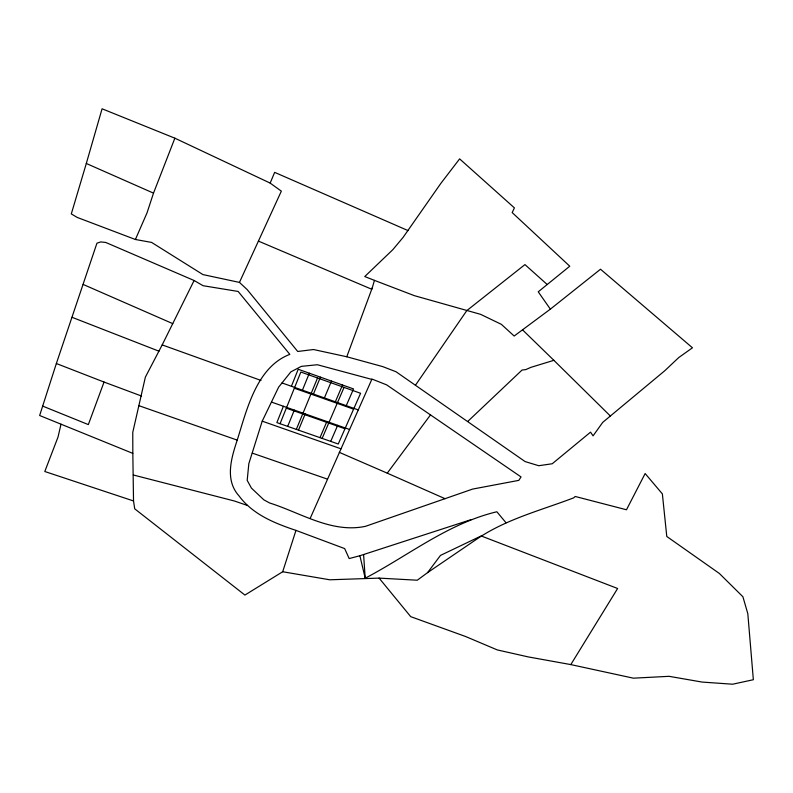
<?xml version="1.0" encoding="UTF-8"?>
<svg xmlns="http://www.w3.org/2000/svg" width="793" height="793" viewBox="0 0 793 793"><rect width="100%" height="100%" fill="white"/><g stroke="black" fill="none" stroke-linecap="round" stroke-linejoin="round"><path stroke-width="1.19" d="M132.827 453.388L132.768 432.363L145.377 377.111L162.188 344.905L194.107 280.504L105.766 242.47L100.711 241.924L96.944 243.183L56.353 363.521L39.65 415.502L132.827 453.388L133.521 500.958L134.721 508.828L244.918 595.067L282.685 571.743L295.967 530.388C274.844 523.33 252.709 514.508 239.05 495.922C224.617 480.043 231.278 458.096 237.226 440.115C246.782 409.862 256.545 367.01 289.832 354.372L238.148 291.457L203.087 285.708L194.107 280.504M61.011 424.196L58.018 437.052L44.795 471.508L133.521 500.958M86.308 163.477L102.079 108.79L174.876 138.19L270.165 183.094L281.346 191.143L239.456 282.407L202.939 274.586L151.582 242.41L135.405 239.496L77.228 217.431L71.301 213.912L86.308 163.477L153.505 193.135L147.012 212.901L135.405 239.496M239.456 282.407L247.178 289.594L297.722 351.477L313.493 349.525L346.779 356.761L372.294 287.75L374.435 280.365L364.76 276.539L392.803 249.696L403.032 237.484L440.849 183.381L459.623 158.878L514.399 207.885L512.189 212.593L569.761 266.21L538.239 291.814L550.362 309.141L514.161 336.034L501.394 324.357L480.647 314.355L414.333 295.65L374.435 280.365M310.152 518.463L371.957 379.054L386.637 384.863L521.041 476.94L518.83 480.36L472.618 489.083L365.494 526.324C331.573 533.501 300.646 512.704 269.62 502.98L263.871 499.858L251.431 488.111L247.188 480.36L248.833 463.667L262.215 421.162L278.65 387.133L290.872 371.867L301.34 366.366L317.359 364.74L371.808 379.391M56.353 363.521L104.042 382.057L88.34 424.602L42.713 406.115M372.294 287.75L371.739 289.247L258.419 241.102M153.505 193.135L174.876 138.19M283.398 406.264L276.866 422.6L338.254 444.011L360.587 393.278L300.844 372.046L280.058 423.71M291.408 386.27L298.218 369.251L353.539 388.927L346.263 405.659M287.69 426.376L294.312 410.09M302.43 390.166L309.339 373.206M296.324 429.39L317.547 377.983M298.485 430.143L305.206 413.916M313.433 394.052L320.431 377.151M270.165 183.094L274.656 172.359L408.018 230.585M324.396 397.927L331.494 381.086M319.995 437.647L326.894 421.529M335.34 401.793L342.526 385.011M322.136 438.39L344.043 387.4M330.711 441.384L337.699 425.326M379.104 578.107L410.724 616.657L465.56 636.501L497.241 649.903L528.098 656.882L570.811 664.593L617.618 588.495L481.173 535.949L440.482 555.407L427.576 572.625L417.277 580.218L379.104 578.107L329.779 579.792L282.685 571.743M550.362 309.141L600.519 269.224L692.467 347.8L678.768 357.544L664.792 370.718L602.749 422.352L593.065 435.863L590.547 432.145L552.235 463.756L538.734 465.719L525.105 461.576L415.433 385.269L466.77 310.638L524.946 264.594L547.17 284.489M339.295 452.347L387.252 473.163L430.559 414.818M467.84 421.361L522.052 370.044L525.709 369.627L530.993 367.318L553.871 360.329L610.412 416.057M427.576 572.625L477.059 538.933C506.281 519.068 541.014 510.325 573.656 497.855L575.242 496.477L626.48 509.77L645.145 473.54L662.373 493.9L666.774 536.465L719.35 573.458L742.902 596.752L747.819 613.703L753.35 679.72L732.643 684.21L702.132 682.069L669.064 676.32L633.369 678.174L570.811 664.593M471.111 519.633L359.873 555.734L365.216 578.206C408.643 555.417 448.283 523.311 496.864 511.763L506.033 522.785M359.873 555.734L349.178 558.569L344.668 548.587L295.967 530.388M133.353 474.997L234.302 500.968L247.555 505.508M346.779 356.761L382.692 366.604L396.014 371.739L415.433 385.269M252.333 453.14L327.469 479.141M138.934 405.689L237.226 440.115M271.434 402.061L349.614 429.499M286.313 408.177L344.965 428.755M262.215 421.162L341.049 448.828M282.001 382.94L358.287 409.912M294.342 388.213L353.599 409.148M162.188 344.905L260.986 380.432M104.042 382.057L141.412 395.994M72.094 317.329L158.977 351.19M83.156 284.439L172.785 323.653M387.252 473.163L445.101 498.718M522.637 329.947L553.871 360.329M363.591 554.535L365.216 578.206"/></g></svg>
